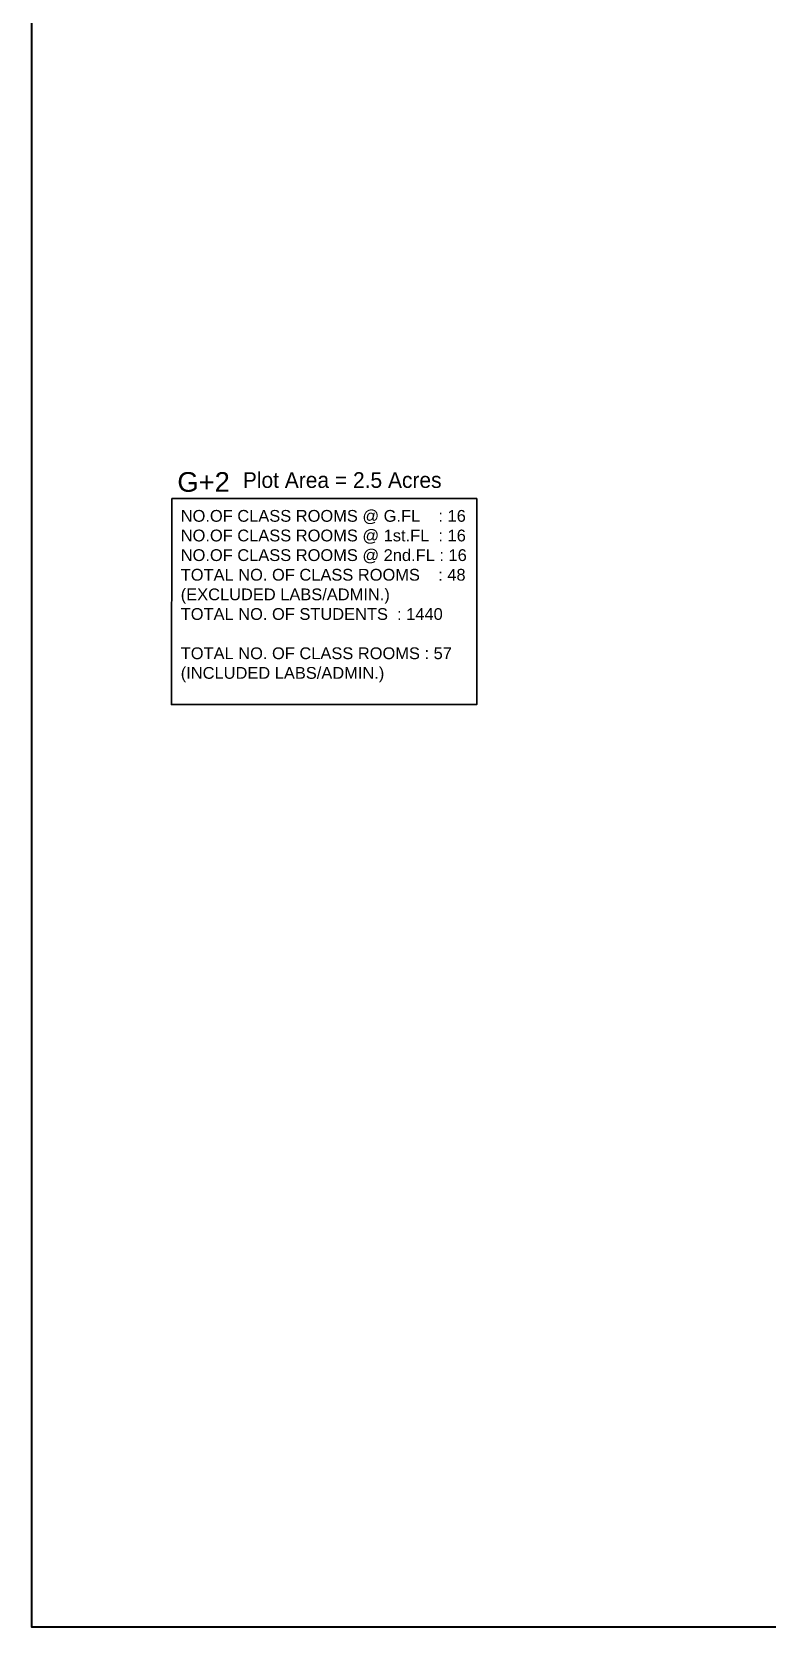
# Model space of a CAD drawing. Extents: x 1465 to 2206, y 779 to 1116.
# Drawn here: x 1465.4 to 1559.1, y 778.8 to 982 of the extents above; entities that cross this region are included whole.
import ezdxf

# ---------------------------------------------------------------- set-up
doc = ezdxf.new("R2010")
doc.units = 0
doc.header["$LTSCALE"] = 40
doc.header["$MEASUREMENT"] = 0
doc.linetypes.add('DASHED', pattern=[0.75, 0.5, -0.25])
doc.layers.add('Services', color=1, linetype='DASHED', lineweight=30)
doc.layers.add('Text', color=7, linetype='CONTINUOUS')
doc.styles.add('dim-stylus bt', font='arial.ttf')
doc.styles.add('L120', font='simplex.shx', dxfattribs={"height": 3})
doc.styles.add('STYLE9', font='GOTHIC.TTF')

msp = doc.modelspace()

# ---------------------------------------------------------------- linework, layer by layer
at = {"layer": 'Services', "linetype": 'ByBlock'}
msp.add_lwpolyline([(1465.3689, 1068.2552), (2206.1432, 1068.2552), (2206.1432, 778.7578), (1465.3689, 778.7578)], close=True, dxfattribs=at)
at = {"layer": 'Text', "ltscale": 0.9}
msp.add_lwpolyline([(1483.2059, 922.5153), (1522.1045, 922.5153), (1522.1045, 896.2826), (1483.1686, 896.2826)], close=True, dxfattribs=at)

# ---------------------------------------------------------------- texts
at = {"layer": 'Text', "style": 'STYLE9'}
msp.add_text('Plot Area = 2.5 Acres', height=2, dxfattribs=at).set_placement((1492.2705, 923.8749))
at = {"layer": 'Text', "ltscale": 0.9, "insert": (1483.9203, 925.8842), "char_height": 2.5, "width": 78.825223, "attachment_point": 1, "style": 'dim-stylus bt'}
msp.add_mtext('G+2', dxfattribs=at)
at = {"layer": 'Text', "ltscale": 0.9, "insert": (1484.3519, 921.0629), "char_height": 1.5, "attachment_point": 1, "style": 'L120'}
msp.add_mtext_dynamic_manual_height_columns('{\\fArial|b0|i0|c0|p34;NO.OF CLASS ROOMS @ G.FL    : 16\\PNO.OF CLASS ROOMS @ 1st.FL  : 16\\PNO.OF CLASS ROOMS @ 2nd.FL : 16\\PTOTAL NO. OF CLASS ROOMS    : 48\\P(EXCLUDED LABS/ADMIN.)\\PTOTAL NO. OF STUDENTS  : 1440\\P\\PTOTAL NO. OF CLASS ROOMS : 57\\P(INCLUDED LABS/ADMIN.)}', width=78.825223, gutter_width=24, heights=[0], dxfattribs=at)

doc.saveas('drawing.dxf')
